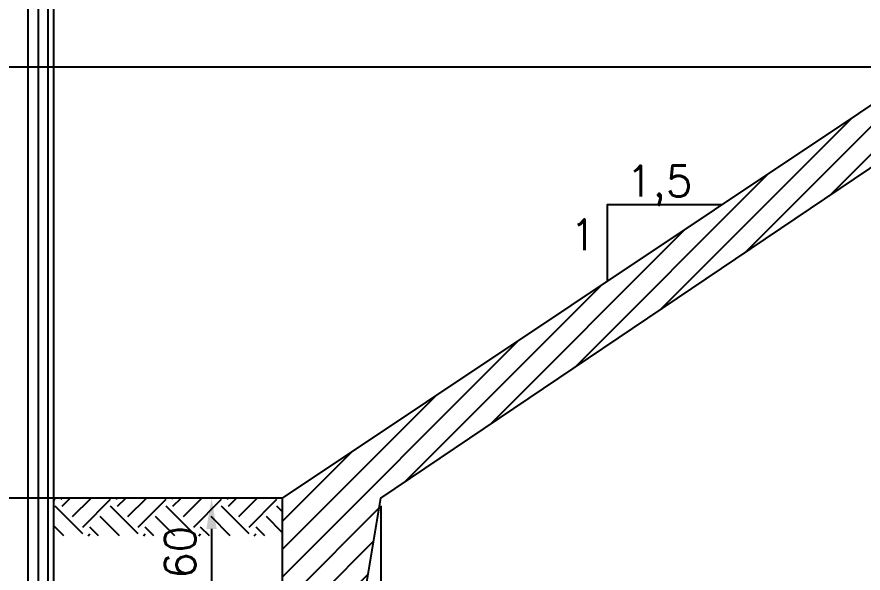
# Model space of a CAD drawing. Header units: metres. Extents: x -50 to 791, y -10 to 584.
# Drawn here: x 232.5 to 301.1, y 341.4 to 386.4 of the extents above; entities that cross this region are included whole.
import ezdxf
from ezdxf.enums import TextEntityAlignment as Align

# ---------------------------------------------------------------- set-up
doc = ezdxf.new("R2010")
doc.units = ezdxf.units.M
doc.header["$PDMODE"] = 3
doc.header["$PDSIZE"] = 5
doc.layers.get('0').update_dxf_attribs({"linetype": 'CONTINUOUS'})
doc.layers.get('DEFPOINTS').update_dxf_attribs({"linetype": 'CONTINUOUS'})
for name, color, linetype in [('ARSIRDOLKEN', 2, 'CONTINUOUS'), ('ARSIRKAYU', 2, 'CONTINUOUS'), ('KAYU', 3, 'CONTINUOUS'), ('MUKAAIR', 3, 'CONTINUOUS'), ('PASANGAN', 4, 'CONTINUOUS'), ('UKURAN', 2, 'CONTINUOUS')]:
    doc.layers.add(name, color=color, linetype=linetype)
doc.styles.get("Standard").update_dxf_attribs({"font": 'Simplex.shx'})
doc.dimstyles.get("Standard").update_dxf_attribs({"dimtxt": 0.18, "dimasz": 0.18, "dimexe": 0.18, "dimexo": 0.0625, "dimgap": 0.09, "dimtad": 0, "dimtih": 1, "dimtoh": 1, "dimdec": 4, "dimzin": 0, "dimdsep": 46, "dimtxsty": 'Standard', "dimcen": 0.09, "dimadec": 0, "dimazin": 0, "dimtfac": 1, "dimtdec": 4, "dimtofl": 0, "dimtmove": 0, "dimatfit": 3, "dimfxl": 1, "dimtolj": 1, "dimtzin": 0, "dimarcsym": 0})

# ---------------------------------------------------------------- blocks, each defined once
blk = doc.blocks.new('*D3')
at = {"color": 0, "linetype": 'ByBlock'}
for p, q in [((376.284, 348.087), (372.876, 348.087)), ((374.126, 345.587), (374.126, 338.587)), ((379.229, 336.087), (372.876, 336.087))]:
    blk.add_line(p, q, dxfattribs=at)
for points in [[(373.709, 345.587), (374.543, 345.587), (374.126, 348.087)], [(373.709, 338.587), (374.543, 338.587), (374.126, 336.087)]]:
    blk.add_solid(points, dxfattribs=at)
at = {"layer": 'DEFPOINTS', "color": 0, "linetype": 'ByBlock'}
for p in [(376.909, 348.087), (374.126, 336.087), (379.854, 336.087)]:
    blk.add_point(p, dxfattribs=at)
at = {"color": 0, "linetype": 'ByBlock', "insert": (371.968, 342.087), "char_height": 2.5, "attachment_point": 5, "rotation": 90}
blk.add_mtext('\\A1;0,60', dxfattribs=at)
blk = doc.blocks.new('*D5')
at = {"color": 0, "linetype": 'ByBlock'}
for p, q in [((387.854, 347.462), (387.854, 321.513)), ((379.854, 327.682), (379.854, 321.513)), ((382.354, 322.763), (385.354, 322.763))]:
    blk.add_line(p, q, dxfattribs=at)
for points in [[(382.354, 323.18), (382.354, 322.347), (379.854, 322.763)], [(385.354, 323.18), (385.354, 322.347), (387.854, 322.763)]]:
    blk.add_solid(points, dxfattribs=at)
at = {"layer": 'DEFPOINTS', "color": 0, "linetype": 'ByBlock'}
for p in [(387.854, 348.087), (379.854, 328.307), (387.854, 322.763)]:
    blk.add_point(p, dxfattribs=at)
at = {"color": 0, "linetype": 'ByBlock', "insert": (383.854, 324.922), "char_height": 2.5, "attachment_point": 5}
blk.add_mtext('\\A1;0,40', dxfattribs=at)

msp = doc.modelspace()

# ---------------------------------------------------------------- hatches: boundary and pattern name
at = {"layer": 'ARSIRKAYU'}
h = msp.add_hatch(dxfattribs=at)
h.set_pattern_fill('ANSI31', color=256, scale=0.5, style=0)
h.set_pattern_definition([(45, (-125.849, -0.6354), (-1.122532, 1.122532), [])])
h.paths.add_polyline_path([(318.38486, 381.37152), (318.38486, 386.37152), (312.38486, 386.37152), (254.00526, 347.45179), (254.00526, 335.45179), (260.00526, 335.45179), (262.00526, 347.45179), (312.38486, 381.37152)])
at = {"layer": 'PASANGAN'}
h = msp.add_hatch(dxfattribs=at)
h.set_pattern_fill('EARTH', color=256, scale=0.5, angle=45, style=0)
h.set_pattern_definition([(45, (-125.849, -0.6354), (4e-16, 4.490128), [3.175, -3.175]), (45, (-126.691, 0.2065), (4e-16, 4.490128), [3.175, -3.175]), (45, (-127.5328, 1.0484), (4e-16, 4.490128), [3.175, -3.175]), (135, (-127.5328, 1.6097), (-4.490128, 4e-16), [3.175, -3.175]), (135, (-126.691, 2.4516), (-4.490128, 4e-16), [3.175, -3.175]), (135, (-125.849, 3.2935), (-4.490128, 4e-16), [3.175, -3.175])])
h.paths.add_polyline_path([(254.00526, 347.45179), (235.48486, 347.45179), (235.48486, 344.39906), (254.00526, 344.39906)])

# ---------------------------------------------------------------- linework, layer by layer
at = {"layer": 'ARSIRDOLKEN'}
for points in [[(233.38338, 394.49866), (233.38338, 330.1926)], [(234.23954, 390.49866), (234.23954, 330.79658)], [(235.01786, 390.49866), (235.01786, 330.66098)]]:
    msp.add_lwpolyline(points, dxfattribs=at)
at = {"layer": 'ARSIRKAYU'}
msp.add_lwpolyline([(254.00526, 347.45179), (120.96446, 347.45179)], dxfattribs=at)
at = {"layer": 'KAYU'}
msp.add_lwpolyline([(235.48486, 390.49866), (235.48486, 330.1926)], dxfattribs=at)
at = {"layer": 'MUKAAIR'}
msp.add_lwpolyline([(68.61917, 382.34865), (306.35055, 382.34865)], dxfattribs=at)
at = {"layer": 'PASANGAN'}
msp.add_lwpolyline([(318.38486, 381.37152), (318.38486, 386.37152), (312.38486, 386.37152), (254.00526, 347.45179), (254.00526, 335.45179), (260.00526, 335.45179), (262.00526, 347.45179), (312.38486, 381.37152)], close=True, dxfattribs=at)
at = {"layer": 'UKURAN'}
msp.add_lwpolyline([(289.61424, 371.19111), (280.33897, 371.19111), (280.33897, 365.0076)], dxfattribs=at)

# ---------------------------------------------------------------- texts
msp.add_text('1,5', height=2.5, dxfattribs=at).set_placement((284.55561, 371.86157), align=Align.CENTER)
msp.add_text('1', height=2.5, dxfattribs=at).set_placement((279.45125, 367.50295), align=Align.RIGHT)

# ---------------------------------------------------------------- dimensions: what is measured, and where the dimension line sits
dim = msp.add_linear_dim(base=(248.27693, 335.45179), p1=(251.06014, 347.45179), p2=(254.00526, 335.45179), angle=90, text='0,60', dimstyle='Standard', override={"dimtxt": 2.5, "dimasz": 2.5, "dimexe": 1.25, "dimexo": 0.625, "dimgap": 0.625, "dimtad": 1, "dimtih": 0, "dimtoh": 0, "dimzin": 8, "dimlunit": 6, "dimcen": 2.5, "dimtofl": 1}, dxfattribs=at)
dim.commit()
dim.dimension.update_dxf_attribs({"geometry": '*D3', "text_midpoint": (246.11885, 341.45179), "insert": (-125.84898, -0.63537)})
dim = msp.add_linear_dim(base=(262.00526, 322.12805), p1=(254.00526, 327.67212), p2=(262.00526, 347.45179), text='0,40', dimstyle='Standard', override={"dimtxt": 2.5, "dimasz": 2.5, "dimexe": 1.25, "dimexo": 0.625, "dimgap": 0.625, "dimtad": 1, "dimtih": 0, "dimtoh": 0, "dimzin": 8, "dimlunit": 6, "dimcen": 2.5, "dimtofl": 1}, dxfattribs=at)
dim.commit()
dim.dimension.update_dxf_attribs({"geometry": '*D5', "text_midpoint": (258.00526, 324.28614), "insert": (-125.84898, -0.63537)})

doc.saveas('drawing.dxf')
